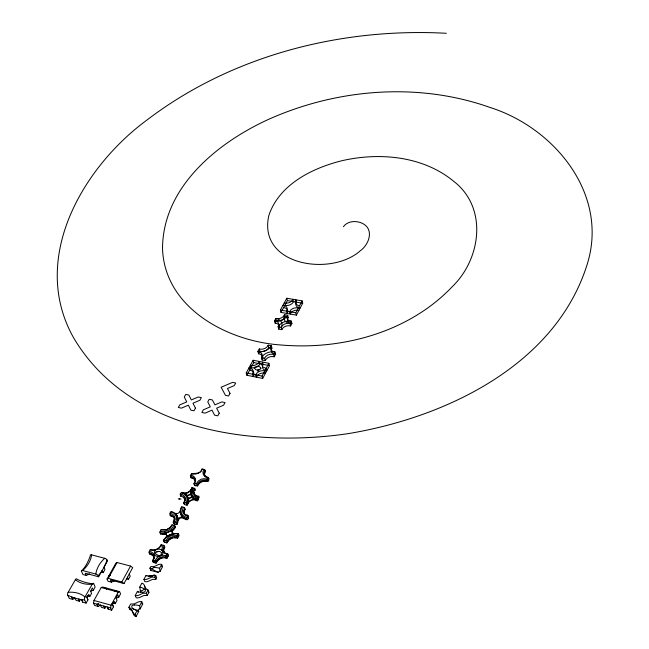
<?xml version="1.0" encoding="UTF-8"?>
<svg xmlns="http://www.w3.org/2000/svg" width="649" height="649" viewBox="0 0 649 649"><rect width="100%" height="100%" fill="white"/><g stroke="black" fill="none" stroke-linecap="round" stroke-linejoin="round"><path stroke-width="0.97" d="M174.743 520.084C176.139 515.622 166.233 514.868 171.441 511.607A11.52 8.891 -23.3 0 1 176.617 523.062L177.039 524.197A0.949 0.454 28.4 0 1 176.414 524.562L174.735 524.149A0.949 0.454 28.4 0 1 173.689 523.37L173.259 522.234L174.273 518.113L172.756 516.685L170.249 515.728L169.9 514.608M188.38 500.866L187.91 503.129M188.234 500.444L187.748 502.683M183.343 512.888L184.665 508.07A0.949 0.462 28.4 0 0 183.618 507.299L181.947 506.901A0.949 0.462 28.4 0 0 181.322 507.267A11.455 8.867 -21.8 0 0 186.571 518.673C188.307 522.348 189.946 513.781 185.784 514.787C183.748 513.911 183.018 511.315 184.446 509.579A0.949 0.462 28.4 0 0 185.079 509.214L184.665 508.07M203.729 474.719L204.76 471.726A0.925 0.471 28.4 0 0 205.384 471.344L204.995 470.192A0.925 0.471 28.4 0 0 203.981 469.43L202.334 469.057A0.925 0.471 28.4 0 0 201.709 469.438C200.646 476.601 188.015 470.103 191.066 477.851C192.218 477.177 193.897 478.354 194.992 479.059M100.603 605.217L97.999 606.385L94.6 605.444L93.57 603.229L93.967 600.487L101.195 587.523L102.591 587.029L119.603 591.628L120.576 593.851L118.808 597.096L116.212 598.256M112.155 603.513L113.461 606.88L111.669 610.165L110.671 607.951L111.068 605.192L118.223 592.131L119.603 591.628M166.817 536.95L166.898 535.96A3.131 2.434 -23.9 0 0 166.428 534.89L164.229 533.218A11.552 8.924 -23.4 0 0 172.447 529.625M191.131 490.814L190.847 492.404A11.301 8.713 -16.3 0 0 190.936 494.149L190.798 493.735A11.325 8.697 -20.8 0 1 190.701 491.983L191.131 489.898M187.91 502.188L187.934 502.131A10.173 7.285 -25.5 0 1 186.766 505.117L185.168 504.735A0.941 0.462 28.4 0 1 184.129 503.965C183.521 501.831 185.76 499.016 184.186 497.564C182.694 495.414 177.339 495.357 181.825 492.38A11.382 8.729 -22.2 0 1 187.05 503.624L187.464 504.768A0.941 0.462 28.4 0 1 186.839 505.133M138.383 592.204L137.32 591.604L135.219 595.506L136.176 597.729A5.038 3.983 -27.3 0 0 139.811 597.388L143.835 595.522L147.242 595.482L148.97 592.237L148.045 589.998L145.522 588.375L144.094 584.79A5.014 3.959 -27 0 0 141.863 583.159L139.778 587.021A17.726 14.043 -27.9 0 1 144.321 588.959L142.739 590.306A11.422 5.273 7.9 0 1 140.784 590.963M154.527 561.669L154.056 562.626A0.974 0.438 28.5 0 1 152.977 561.839L152.523 560.72C154.981 557.605 153.132 553.037 149.124 552.713A0.99 0.422 -75 0 1 149.319 551.374L150.162 549.825A0.99 0.422 -75 0 1 150.811 549.614C154.754 550.944 159.232 548.932 160.92 545.136A0.965 0.446 28.5 0 1 161.544 544.787L163.24 545.217A0.965 0.446 28.4 0 1 164.311 545.996L164.749 547.131L163.653 550.563L164.205 552.697M177.055 535.579L176.828 536.804L177.55 538.224L178.946 535.612L178.305 533.665L177.055 535.579L173.818 535.19L171.02 535.685L168.091 537.469L165.73 540.585L164.035 540.163A0.965 0.446 28.5 0 0 163.41 540.512L163.848 541.647A0.965 0.446 28.4 0 0 164.911 542.426L166.606 542.848A0.965 0.446 28.4 0 0 167.231 542.499L167.466 541.444M174.037 522.68L173.689 523.37M195.747 485.014L195.39 485.72A0.933 0.462 28.4 0 1 194.367 484.957L193.962 483.805C196.331 480.82 194.197 476.691 190.49 476.512M175.076 523.475L174.735 524.149M166.112 537.477L166.655 535.32A3.131 2.434 -23.9 0 0 166.185 534.257L164.229 533.218M288.278 317.621C286.128 320.403 288.829 323.583 291.904 323.551L290.614 325.968C287.272 325.141 283.321 326.406 281.812 329.684L278.713 329.116L278.113 326.772C280.279 324.005 277.642 320.776 274.535 320.809L275.841 318.408C279.167 319.219 283.094 317.978 284.611 314.724L287.702 315.276L288.278 317.621L285.195 317.069L284.611 314.724A10.222 7.196 -13.7 0 0 290.038 323.624L290.614 325.968M271.939 348.115C269.741 350.939 272.361 354.297 275.549 354.297L274.219 356.804C270.787 355.912 266.763 357.266 265.23 360.625L262.091 360.017L261.45 357.68C263.656 354.865 261.109 351.458 257.888 351.458L259.243 348.967C262.65 349.843 266.65 348.513 268.183 345.187L271.314 345.771L271.939 348.115L268.808 347.523L268.183 345.187M205.384 471.344L204.411 474.508L205.327 476.853M262.091 360.017C264.289 357.201 261.75 353.802 258.529 353.794L257.888 351.458A10.36 7.39 -15.3 0 0 271.314 345.771C269.116 348.602 271.736 351.953 274.933 351.953L275.549 354.297M278.713 329.116C280.871 326.35 278.243 323.121 275.144 323.153L274.535 320.809A10.173 7.131 -14.3 0 0 287.702 315.276C285.544 318.059 288.253 321.239 291.328 321.206L291.904 323.551M194.367 484.957L194.716 484.251M164.311 545.996C161.852 549.127 163.808 553.638 167.783 553.946L168.221 555.073A0.99 0.414 -75.2 0 1 168.026 556.42L167.191 557.986A0.99 0.414 -75.2 0 1 166.558 558.205C162.575 556.842 158.064 558.894 156.385 562.724A0.974 0.438 28.4 0 1 155.76 563.064L154.056 562.626M204.995 470.192C202.634 473.202 204.865 477.275 208.54 477.445C210.235 484.186 204.111 480.455 208.54 477.445M152.977 561.839L153.359 561.077M188.178 515.671L186.766 517.35L186.571 518.681M197.085 497.994C196.671 506.828 201.628 490.863 197.085 497.994A10.384 7.975 -20.8 0 1 192.25 487.78A0.933 0.462 28.4 0 0 191.617 488.162L191.739 488.502A11.325 8.697 -20.8 0 0 191.212 489.662M192.25 487.78L193.905 488.17A0.933 0.462 28.4 0 1 194.935 488.94C192.469 492.007 194.741 496.144 198.464 496.363M185.079 509.214L184.081 512.077L184.494 514.357M173.259 522.234A0.957 0.454 28.4 0 1 173.883 521.869C176.447 518.3 174.565 513.927 170.103 513.294M203.981 469.43C201.352 472.796 203.883 477.372 207.964 477.591M132.915 612.283L133.783 614.854A5.078 4.056 -28.2 0 0 136.039 616.55L138.781 611.407A1.436 1.144 -28.1 0 1 138.172 609.898A1.436 1.144 -28.1 0 1 140.022 609.07L142.739 603.959L141.79 601.728A5.095 4.056 -27.8 0 0 138.132 602.069L134.083 603.959L130.652 603.992L128.883 607.286L129.849 609.5L131.796 610.506L132.769 611.902M146.828 575.996L145.976 575.509L143.916 579.346L144.841 581.585A4.989 3.926 -26.3 0 0 148.459 581.244L152.442 579.395L155.825 579.354L156.677 577.756L155.768 575.509L154.048 575.055L151.679 576.085M159.978 571.55L162.591 566.634L161.698 564.379A4.973 3.918 -25.4 0 0 158.105 564.727L154.138 566.561L150.771 566.609L149.919 568.191L150.828 570.439L158.169 572.353A1.403 1.103 -25.5 0 1 159.978 571.55L159.678 568.175L161.698 564.379M262.715 378.416L269.513 365.638L268.889 363.302L253.118 360.244L246.222 372.948L246.888 375.276L262.715 378.416L262.074 376.079L268.889 363.302M296.382 315.138L302.694 303.261L302.142 300.909L286.793 298.24L280.384 310.044L280.976 312.388L296.382 315.138L295.814 312.786L302.142 300.909M152.523 560.72A0.974 0.438 28.5 0 1 153.148 560.371C155.841 556.899 153.772 551.764 149.319 551.374M173.883 521.869L175.563 522.283A0.957 0.454 28.4 0 1 176.617 523.062M183.716 502.829A0.941 0.462 28.4 0 1 184.348 502.456C186.912 498.878 184.86 494.603 180.446 494.051M193.962 483.805A0.933 0.471 28.4 0 1 194.595 483.424C197.182 480.09 194.822 475.433 190.676 475.222M183.618 507.299C180.893 510.747 183.334 515.541 187.569 515.85M193.905 488.17C191.195 491.593 193.727 496.258 197.872 496.526M136.039 616.55L135.073 614.335L137.199 610.352M140.022 609.07L139.689 605.679L141.79 601.728M147.242 595.482L146.309 593.251L148.045 589.998M155.825 579.354L154.916 577.107L155.768 575.509M274.219 356.804L273.594 354.459L274.933 351.953A10.481 7.561 -15.1 0 0 261.45 357.68L264.597 358.289L265.23 360.625M129.849 609.5L130.514 608.267M150.828 570.439L151.201 569.741M167.231 542.499C166.574 538.118 172.983 535.417 176.861 536.918M187.342 504.419C188.948 500.671 193.337 498.83 197.174 500.111M195.39 485.72C198.302 486.458 199.397 481.201 202.95 481.225M166.606 542.848L167.775 541.574M166.298 533.827A11.536 8.916 -23.5 0 1 160.433 533.827L159.987 532.699A0.974 0.414 -75.4 0 1 160.181 531.369L161.009 529.852A0.974 0.414 -75.5 0 1 161.642 529.657L166.485 529.746L170.598 527.288M246.888 375.276L253.775 362.58L253.118 360.244M258.529 353.794L259.884 351.304L259.243 348.967M275.144 323.153L276.442 320.752L275.841 318.408A10.246 7.228 -14.7 0 1 281.22 327.347L281.812 329.684M280.976 312.388L287.377 300.584L286.793 298.24M191.739 488.502C190.206 491.861 186.344 493.816 182.734 492.932M202.334 469.057C200.549 473.089 195.454 475.117 191.496 473.721M171.709 531.377A11.536 8.916 -23.5 0 0 175.417 527.223L174.995 526.088A0.957 0.454 28.4 0 0 173.94 525.309L172.261 524.895L169.916 527.669M161.544 544.787C159.63 549.022 154.584 551.285 150.162 549.825M194.595 483.424L196.249 483.813L198.464 480.893L201.312 479.181L204.037 478.694L207.193 479.035M111.417 582.161L110.427 579.93L124.008 583.565L132.72 567.64L130.554 566.074L117.055 562.537L115.863 563.218L107.053 579.03L108.042 581.253L111.417 582.161L114.841 580.636M112.683 602.905L115.254 603.611L117.031 600.349L116.049 598.127L117.826 594.873L118.808 597.096M126.531 578.884L128.47 579.403L130.206 576.215L129.256 573.984M100.392 605.111L101.406 607.326L104.822 608.267L105.722 606.637M107.053 579.03L108.245 578.364L121.817 581.991L130.554 566.074M108.245 578.364L117.055 562.537M343.402 226.752C347.856 220.336 357.842 220.327 363.975 224.246C374.14 230.752 368.454 245.144 360.3 250.757C331.031 276.961 257.41 265.652 268.848 215.452C279.216 184.494 312.064 168.164 341.755 160.757C379.454 152.069 422.913 155.955 453.659 181.258C487.943 207.648 481.079 258.675 452.45 286.493C409.04 332.296 342.161 350.379 280.522 344.952C227.548 341.35 164.619 308.097 162.526 248.737C162.648 187.537 216.774 143.129 267.988 119.619C336.953 88.605 418.24 81.977 489.979 107.442C554.295 127.748 608.867 193.889 587.377 263.737C556.063 364.973 445.928 417.364 348.545 433.573C251.228 448.143 128.299 429.995 73.735 338.007C29.108 259.227 82.293 167.255 147.648 119.513C232.139 55.327 341.147 27.542 446.317 33.286M80.289 599.611L79.381 601.234L78.326 599.019L81.701 599.952L82.748 602.167L86.122 603.099L87.948 599.846L86.706 596.52M87.234 595.92L89.765 596.609L91.574 593.389L90.544 591.174L92.353 587.953L93.375 590.168L90.787 591.32M93.375 590.168L95.176 586.964L93.651 583.629A2.02 0.909 -73.7 0 0 92.231 584.116L84.954 597.039A2.036 0.917 -73.4 0 0 84.565 599.781L86.122 603.099M101.285 572.167L103.191 572.669L104.96 569.522L103.97 567.291L107.491 561.02L106.996 559.9A1.939 0.86 29.2 0 0 104.838 558.343L91.525 554.854A1.931 0.852 29.4 0 0 90.373 555.544A27.153 12.591 -74 0 1 86.512 564.338M89.692 573.911L86.285 575.42L85.262 573.189L98.64 576.774L102.193 570.439L103.191 572.669M177.867 534.046L177.907 533.981A10.725 8.388 -23.8 0 0 164.043 540.163M207.94 481.396L207.055 481.152M191.78 489.184L191.471 489.695M181.274 496.339L180.747 496.631L180.349 495.374M170.865 515.549L170.265 515.777M197.045 486.109A0.933 0.462 28.4 0 0 197.669 485.728L197.272 484.584C198.902 480.925 203.234 479.157 207.007 480.333M197.669 485.728C199.3 482.077 203.624 480.309 207.396 481.477M156.385 562.724L155.93 561.596C157.618 557.767 162.136 555.714 166.112 557.077L166.558 558.205M268.808 347.523C267.283 350.849 263.283 352.18 259.884 351.304M264.597 358.289C266.131 354.922 270.162 353.575 273.594 354.459M285.195 317.069C283.686 320.322 279.768 321.563 276.442 320.752M178.029 520.36L179.635 518.502A3.099 2.401 -22.6 0 1 180.99 517.91L183.456 517.967L183.221 517.334L180.755 517.269A3.099 2.401 -22.6 0 0 179.392 517.87L177.794 519.719L178.029 520.36A11.52 8.899 -23.3 0 0 175.4 514.235M183.164 517.285A11.463 8.867 -21.8 0 1 180.333 511.112L178.743 512.88A3.083 2.377 -22.5 0 1 177.396 513.473L174.93 513.416L175.165 514.049M167.872 541.42L167.523 541.363M168.083 541.12C168.318 540.609 170.249 538.037 172.764 537.697M191.139 490.19L187.512 493.037L182.815 493.37M167.702 541.12L169.365 539.652M170.168 527.402L171.628 525.26A0.957 0.454 28.5 0 1 172.261 524.895M170.314 527.596L166.12 529.998L161.009 529.852M169.438 539.587L172.877 537.843L177.282 538.053M258.326 371.106A2.117 1.533 -15.9 0 0 258.943 369.962L258.099 369.792A2.125 1.541 -15.8 0 0 257.491 370.944L258.334 371.114M156.685 552.242L157.22 551.966M161.617 557.88L162.015 557.816M98.713 603.392L96.977 604.17L97.999 606.385M93.716 583.702A26.723 11.536 29.5 0 1 76.874 579.151A2.004 0.917 -73.5 0 0 75.454 579.581L68.096 592.407A2.028 0.933 -73.1 0 0 67.707 595.133L69.305 598.443L72.656 599.376L75.252 598.216M114.459 591.474L116.187 590.704M108.821 575.841L110.541 575.087M163.077 552.234L163.053 551.999A4.786 3.74 -24.8 0 0 162.193 550.36C153.278 544.495 150.6 559.933 161.171 555.544M160.709 558.229L161.479 557.945A4.665 3.659 -24.8 0 1 160.709 558.229L160.011 558.4M159.865 555.966L160.498 555.731A3.837 3.002 -24.7 0 0 163.142 552.226M203.437 481.128L206.114 481.031M153.983 567.615L151.623 568.638L149.919 568.191M142.553 592.245C144.719 592.715 146.852 590.266 144.297 589M134.408 605.022C129.832 604.625 131.788 609.03 134.749 609.687M174.459 537.461L175.587 537.477M188.169 498.651A11.431 8.826 -21.6 0 1 192.234 496.874A11.325 8.697 -20.8 0 0 197.012 499.649C193.199 498.44 188.81 500.257 187.18 503.965A11.39 8.729 -22.2 0 0 188.137 498.675L188.283 499.089A11.39 8.672 -26.5 0 1 188.348 500.866M158.705 551.463C149.448 551.569 162.161 559.746 161.341 552.559A3.423 2.263 -18.5 0 0 161.187 552.38M175.611 514.138L176.049 514.195M284.246 302.937C287.531 303.724 291.417 302.523 292.918 299.303L293.486 301.655C291.993 304.868 288.107 306.068 284.822 305.281M298.353 308.015C295.044 307.22 291.125 308.437 289.624 311.69L290.2 314.035C291.701 310.79 295.611 309.573 298.921 310.368M287.377 300.584L302.694 303.261M280.384 310.044L295.814 312.786M182.653 492.916L181.85 492.429M177.055 537.664L177.907 537.851M253.775 362.58L269.513 365.638M246.222 372.948L262.074 376.079M299.619 305.647C296.601 305.687 293.851 302.604 295.985 299.838L296.552 302.191C294.419 304.949 297.169 308.04 300.179 307.991M282.964 305.298C286.006 305.249 288.683 308.389 286.542 311.139L287.118 313.483C289.259 310.733 286.59 307.602 283.548 307.642M154.916 577.107L151.525 577.148L147.534 578.997A4.997 3.935 -26.2 0 1 143.916 579.346M146.309 593.251L142.894 593.291L138.862 595.157A5.046 3.991 -27.3 0 1 135.219 595.506M208.735 479.887L207.85 479.652M184.348 502.456L186.012 502.853A0.941 0.462 28.4 0 1 187.05 503.624M188.591 516.815L187.748 516.58M188.397 518.129L187.577 517.902M153.148 560.371L154.851 560.817A0.974 0.438 28.4 0 1 155.93 561.596M171.044 515.598L174.265 517.058M208.134 478.386L208.929 478.597M190.887 477.656L193.572 478.686L195.049 480.236M152.077 576.539L149.319 575.817A1.403 1.103 -26.1 0 1 148.297 576.604M86.285 575.42L82.958 574.527L81.417 571.185A1.947 0.836 29.4 0 1 82.569 570.512L95.947 574.089A1.955 0.844 29.2 0 1 98.137 575.655L98.64 576.774M101.195 587.523L118.223 592.131M93.967 600.487L111.068 605.192M93.57 603.229L110.671 607.951M79.381 601.234L76.014 600.301L74.96 598.094L71.601 597.161L72.656 599.376M107.239 607.002L108.245 609.216L111.669 610.165M167.41 554.838L168.221 555.073M149.124 552.713L149.578 553.84L153.229 555.779L154.097 558.367M174.403 533.811L172.439 532.772A3.123 2.426 -23.3 0 1 171.969 531.709L172.504 529.568L172.204 532.342A3.123 2.426 -23.3 0 0 172.683 533.405L173.169 533.827M150.933 553.832L153.497 555.082M148.37 592.042L148.97 592.237M128.883 607.286L131.406 608.949L132.818 612.64A5.087 4.056 -28.1 0 0 135.073 614.327M183.294 493.183L185.371 494.311M195.673 499.235L193.621 498.132M195.836 499.689L193.735 498.521A11.309 8.664 -18.2 0 1 192.388 497.296L192.266 496.866M195.6 499.592L195.633 499.608A10.165 8.964 -51.3 0 0 197.742 500.655M184.267 493.978L184.714 494.214M185.265 494.554L185.517 494.733A11.382 8.737 -24.8 0 1 186.798 495.966L186.669 495.536A11.39 8.729 -22.2 0 0 181.971 492.778M121.817 581.991L124.008 583.565M153.691 555.244L154.121 555.649M87.948 599.846L86.909 597.64L88.735 594.395L89.765 596.609M103.808 606.061L104.822 608.267M113.461 606.88L112.464 604.665L114.256 601.388L115.254 603.611M127.512 577.164L128.47 579.403M160.92 545.136L161.366 546.271M105.982 587.945L106.623 589.6M107.596 607.529L108.245 609.216M81.823 599.66L82.748 602.167M180.341 511.039L180.576 511.68M194.935 488.94L195.333 490.084A0.933 0.462 28.4 0 1 194.708 490.466M145.903 589.519L145.027 587.029A5.005 3.959 -27 0 0 144.378 586.217M163.053 551.966L163.053 551.999A6.612 5.176 -24.2 0 1 162.193 550.36M140.468 592.204A1.42 1.12 -27.2 0 0 140.111 590.403A8.445 3.57 -74.2 0 0 139.738 587.102M142.545 592.286A17.458 13.751 -26.3 0 1 137.353 591.547M151.671 576.15A16.306 12.793 -25.4 0 1 146.033 575.42M154.146 575.128A15.219 6.823 28.6 0 1 149.254 575.72M161.65 566.488A4.965 3.918 -25.4 0 1 162.591 566.634M153.991 567.551A16.501 13.053 -26.2 0 1 159.622 568.264M158.169 572.28A15.235 6.904 28.4 0 1 151.574 568.67M138.091 610.823A11.528 7.155 12.3 0 1 135.495 610.019M132.615 608.348A17.661 14.027 -27.2 0 0 137.223 610.287A8.51 3.561 -74.2 0 0 138.772 611.431M134.424 604.973A17.937 14.327 -28.9 0 1 139.657 605.736M141.782 603.797A5.087 4.056 -27.9 0 1 142.739 603.959M164.749 547.131A0.965 0.446 28.4 0 1 164.116 547.48M167.783 553.946A0.99 0.414 -75.2 0 0 167.15 554.165L166.314 555.731A0.99 0.414 -75.2 0 0 166.112 557.077M162.023 550.401A9.735 7.634 -24.1 0 1 163.378 545.265M155.014 560.841A9.792 7.715 -24.9 0 1 159.508 555.877M161.171 555.447A10.749 8.461 -25.1 0 1 166.266 555.804M167.182 554.092A10.708 8.38 -24 0 1 163.004 552.088M165.162 557.629A10.733 8.461 -25.2 0 1 167.15 558.059M168.059 556.347A10.684 8.38 -24 0 1 167.134 556.128M155.914 563.089A9.776 7.707 -25 0 1 160.4 558.132M162.972 550.636A9.719 7.634 -24.1 0 1 164.254 547.529M150.227 553.629A0.99 0.422 -75 0 1 149.578 553.84M158.745 551.342A3.724 2.125 -1 0 1 160.887 552.031M172.683 530.257A11.544 8.924 -23.5 0 1 171.49 531.207M165.803 533.656A11.544 8.924 -23.5 0 1 164.562 533.843M166.176 537.421A11.698 9.159 -23.8 0 1 173.632 533.908M164.919 542.426A10.708 8.388 -23.8 0 1 165.276 541.81M177.785 536.131A10.708 8.388 -23.8 0 1 178.718 536.317M163.856 541.647A11.682 9.151 -23.8 0 1 164.246 540.974M178.159 534.825A11.682 9.151 -23.8 0 1 178.913 534.987M163.418 540.512A11.698 9.151 -23.8 0 1 178.491 533.851M165.73 540.585A0.965 0.446 28.4 0 1 166.793 541.363M175.417 527.223A0.957 0.454 28.4 0 1 174.792 527.58M174.995 526.088A11.544 8.916 -23.4 0 1 159.987 532.699M173.94 525.309A10.587 8.177 -23.4 0 1 160.181 531.369M161.025 533.705A0.974 0.414 -75.4 0 1 160.425 533.835M174.678 527.783A10.571 8.177 -23.5 0 1 171.596 531.239M165.43 533.819A10.571 8.177 -23.5 0 1 161.747 533.778M174.987 513.456A11.528 8.899 -23.3 0 1 177.802 519.654M183.399 517.926A11.455 8.867 -21.9 0 1 180.552 512.085M186.766 517.35A10.506 8.129 -21.8 0 1 181.955 506.901M187.593 519.63A10.489 8.121 -21.9 0 1 183.772 517.602M186.993 519.817A11.447 8.859 -21.9 0 1 182.499 517.277M180.69 511.769A11.447 8.859 -21.9 0 1 180.747 511.315M170.817 511.785A10.571 8.153 -23.3 0 1 175.563 522.283M177.339 521.853A10.546 8.153 -23.3 0 1 176.414 524.562M176.601 515.598A11.512 8.891 -23.3 0 1 177.039 524.197M188.023 503.186A11.284 9.321 -11.4 0 1 187.496 504.468M197.264 499.925A11.268 9.037 -25.1 0 1 195.925 499.535M186.579 495.787A11.155 8.048 -25.6 0 1 187.358 504.744M188.356 499.113A11.398 9.167 -21.4 0 1 192.388 497.353M196.898 499.308A11.325 8.697 -20.8 0 1 191.625 488.162M182.888 493.167A11.309 8.242 -18.3 0 1 183.464 493.37M191.82 489.671A11.276 7.845 -29.6 0 1 192.047 489.232M190.952 494.222A11.26 8.21 -21.7 0 1 186.863 496.014M190.765 493.759A11.284 8.607 -21.4 0 1 186.709 495.528M198.854 497.548A9.913 8.835 82.3 0 1 198.075 497.207M198.594 499.065A10.895 9.792 -86.8 0 1 197.791 498.716M192.834 492.899A9.889 6.725 -20.6 0 1 192.769 490.246M192.145 493.216A10.846 7.553 -19.2 0 1 192.291 490.49M195.43 496.477A6.052 5.005 -15 0 1 194.351 492.364M181.241 492.591A10.441 7.999 -22.2 0 1 186.012 502.853M197.126 500.866A11.13 9.784 -49.6 0 1 194.278 499.341M178.272 498.935A9.881 2.328 6.9 0 1 179.659 499.186M193.589 498.976A11.074 8.964 -16.6 0 1 190.871 491.471M194.116 498.7A10.1 8.234 -16.7 0 1 192.104 495.552M184.827 503.713A10.903 9.021 -24.7 0 1 184.397 504.37M179.156 498.724A10.846 3.407 4.5 0 1 181.055 499.073M184.146 502.651A9.938 8.348 -23 0 1 183.497 503.64M183.894 497.523A7.009 4.989 -27.4 0 1 185.233 498.294M182.986 497.588A6.092 4.259 -26.6 0 1 185.427 500.63M196.249 483.813A0.933 0.471 28.4 0 1 197.272 484.584M92.223 584.222A26.763 20.517 -27.5 0 1 75.365 579.662M68.113 592.302A27.737 21.474 -30.8 0 1 85.043 596.958M84.63 599.854A26.95 11.374 29.5 0 1 67.699 595.182M107.044 559.933A27.193 12.339 -74.2 0 1 98.145 575.752M91.639 554.846A26.666 20.16 -28.3 0 1 82.642 570.576M95.833 574.097A26.942 20.971 -27 0 1 104.757 558.278M86.22 564.841A27.136 12.582 -74 0 1 81.417 571.161M261.766 364.365L262.691 366.92L266.171 368.389L266.812 370.725C263.551 370.709 260.979 367.261 263.202 364.413L262.561 362.077L261.766 364.365M253.386 371.374L252.542 374.197L253.207 376.525C255.43 373.694 252.94 370.198 249.654 370.173L248.997 367.845L252.445 369.313L253.386 371.374M260.882 368.161L260.866 368.356A1.777 1.29 -15.7 0 1 260.468 369.094L257.604 370.019A4.876 3.521 -15.7 0 1 255.69 369.646L254.278 367.878A1.777 1.282 -15.9 0 1 254.676 367.139L257.539 366.214A4.884 3.537 -15.9 0 1 259.454 366.588L260.882 368.161M291.328 321.206L290.038 323.624C286.68 322.796 282.729 324.054 281.22 327.347L278.113 326.772A10.295 7.293 -14.1 0 1 291.328 321.206M219.232 413.17L217.772 415.839L214.584 415.165L212.004 410.16L205.043 413.145L201.88 412.472L203.348 409.819L210.3 406.842L207.753 401.901L209.213 399.273L212.361 399.93L214.924 404.862L221.844 401.901L225.025 402.558L223.581 405.195L216.636 408.172L219.232 413.17M230.03 393.383L228.61 395.995L225.438 395.346L221.139 387.234L232.553 382.375L235.701 383.007L234.289 385.587L227.434 388.516L230.03 393.383M195.463 408.148L193.986 410.801L190.838 410.127L188.364 405.179L181.428 408.14L178.305 407.475L179.805 404.846L186.725 401.901L184.284 397.01L185.76 394.405L188.867 395.054L191.325 399.938L198.229 396.993L201.36 397.642L199.892 400.263L192.98 403.207L195.463 408.148M256.728 376.542L256.371 377.158L255.714 374.822C257.264 371.423 261.328 370.019 264.808 370.944L265.449 373.28C262.228 372.469 258.416 373.508 256.728 376.542M260.054 363.797C258.513 367.164 254.481 368.543 251.033 367.634L250.376 365.306C253.824 366.214 257.864 364.827 259.413 361.461L260.054 363.797"/></g></svg>
